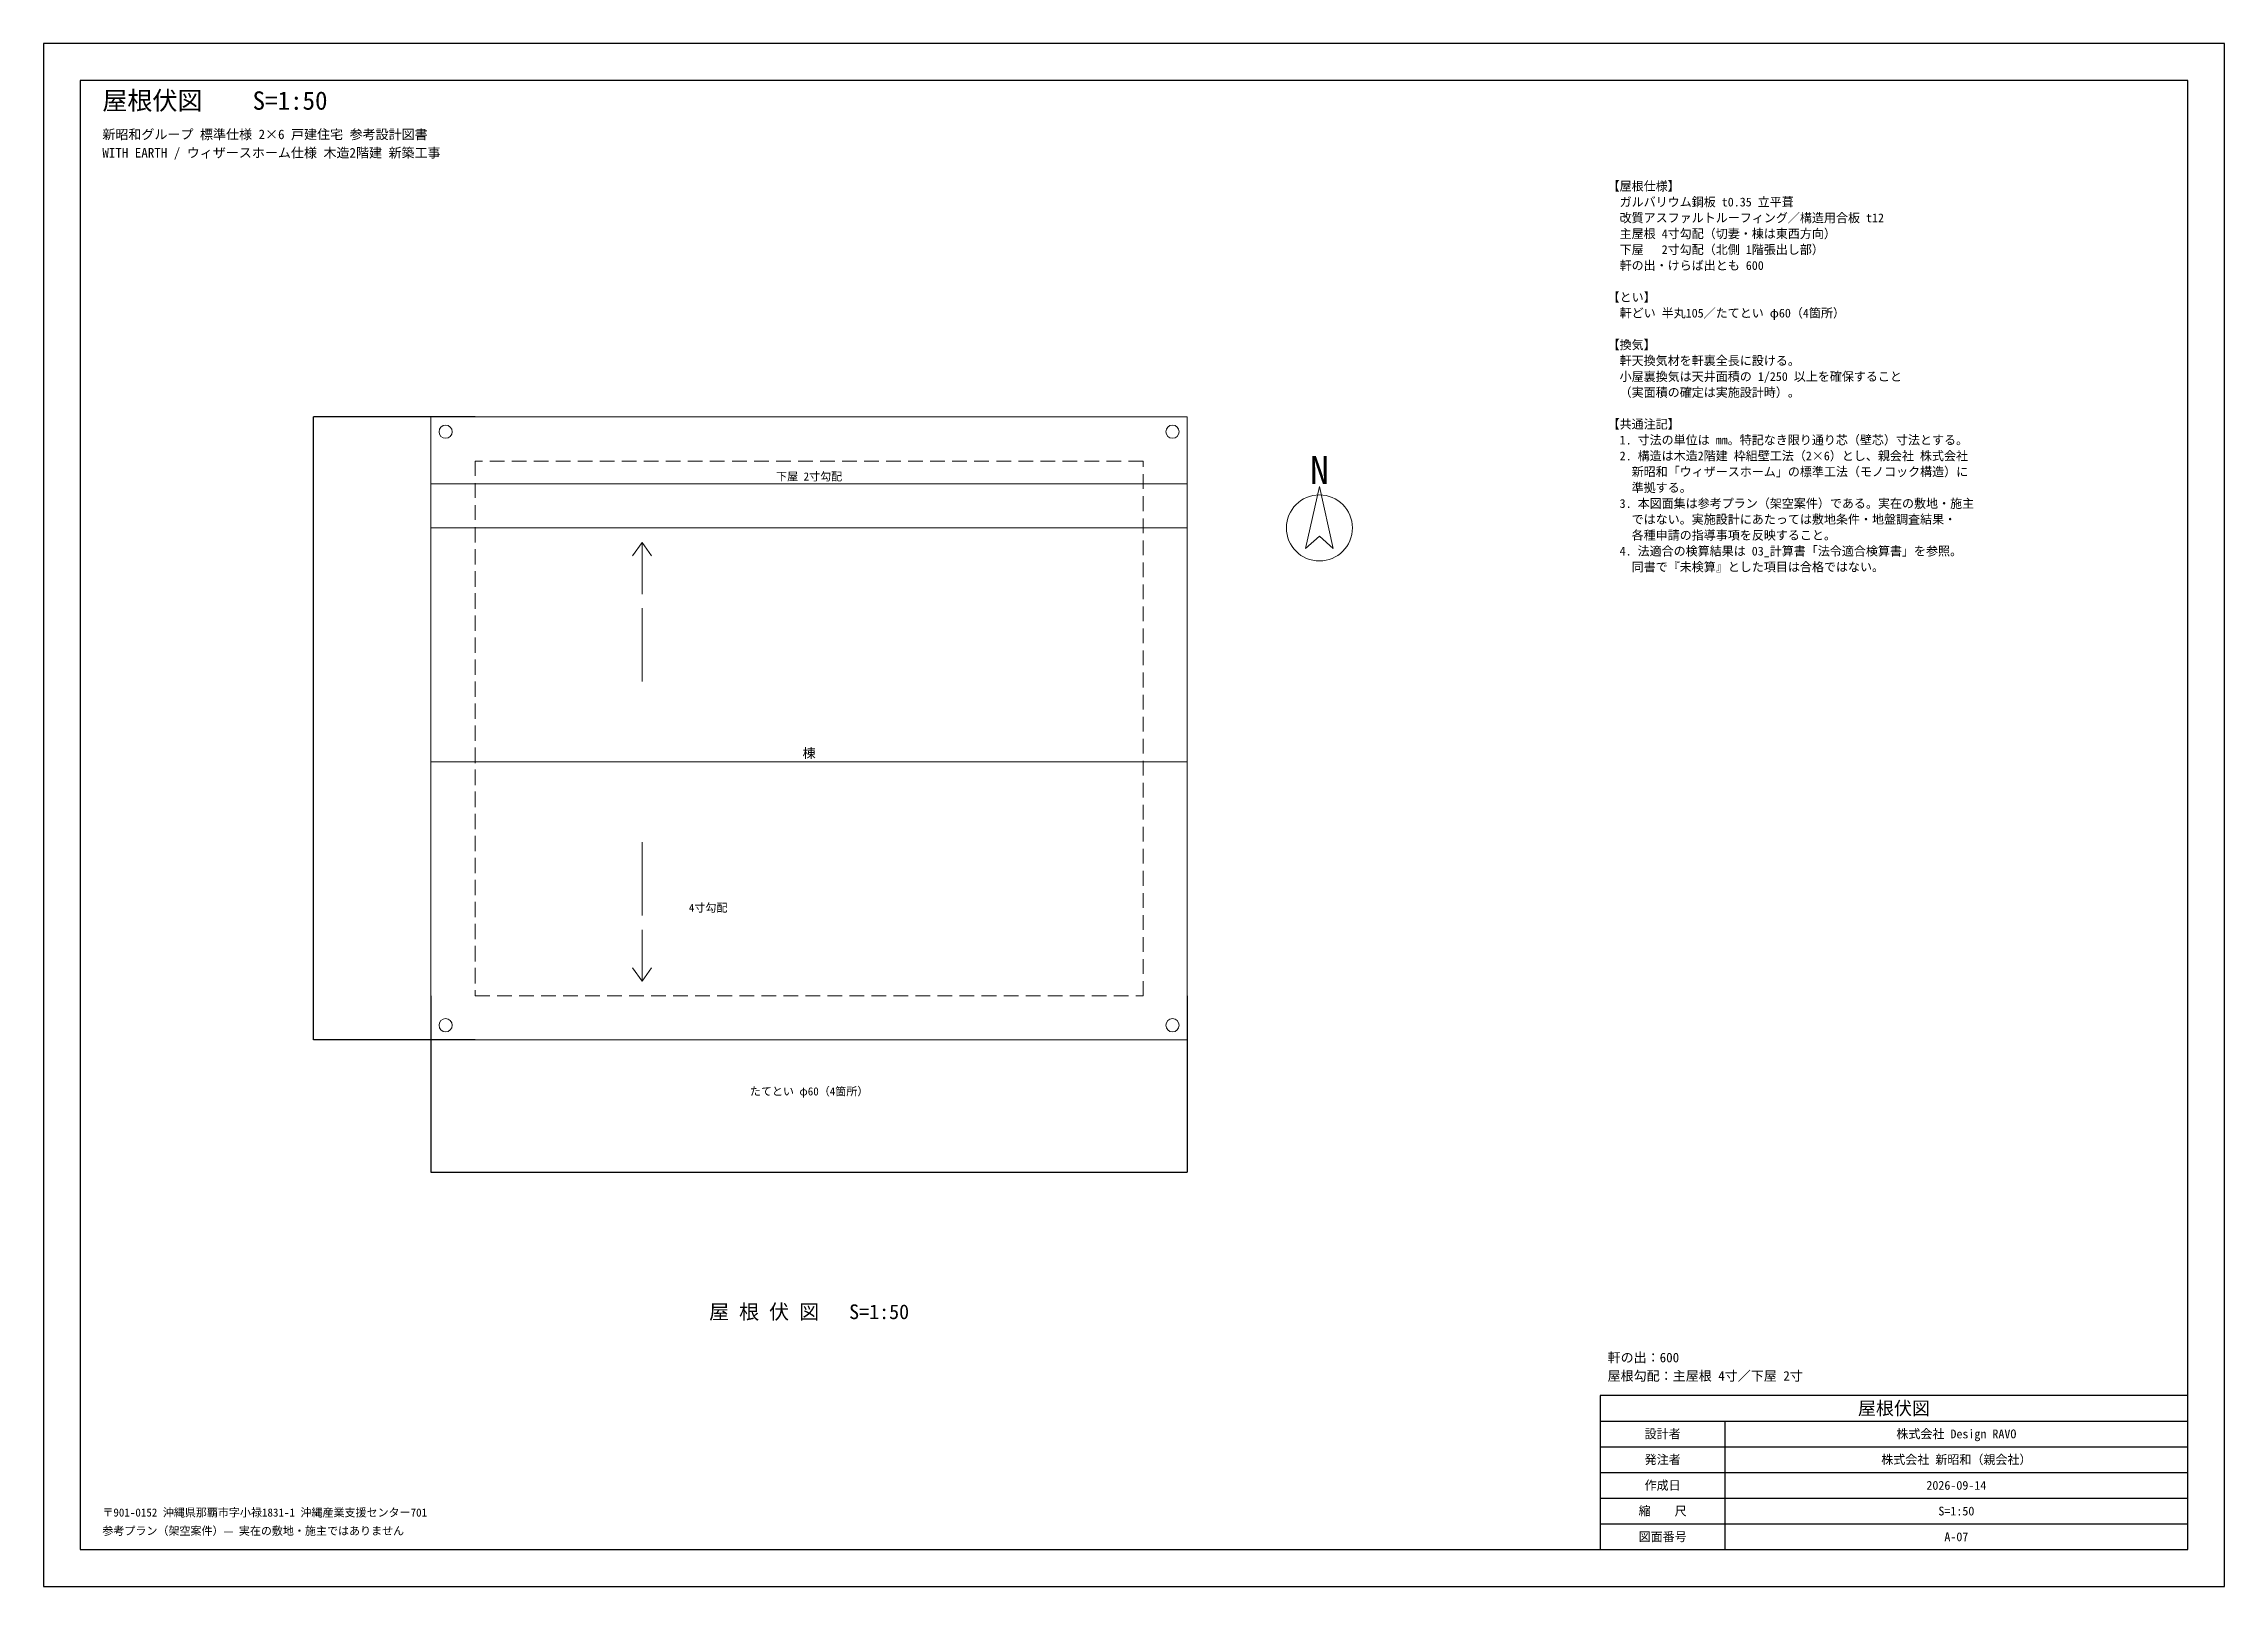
# Model space of a CAD drawing. Header units: millimetres. Extents: x -5875 to 23825, y -8038 to 12962.
import ezdxf
from ezdxf.enums import TextEntityAlignment as Align

# ---------------------------------------------------------------- set-up
doc = ezdxf.new("R2010")
doc.units = ezdxf.units.MM
doc.linetypes.add('HIDDEN2', pattern=[300, 200, -100])
for name, color, linetype, lineweight in [('A-ANNO', 2, 'Continuous', 13), ('A-DIM', 3, 'Continuous', 9), ('A-MISC', 8, 'Continuous', 13), ('A-ROOF', 5, 'Continuous', 18), ('A-TTLB', 7, 'Continuous', 25)]:
    doc.layers.add(name, color=color, linetype=linetype, lineweight=lineweight)
doc.styles.add('DIP', font='msgothic.ttc')
doc.styles.add('OpenSansCondensed-Light', font='OpenSansCondensed-Light.ttf')
doc.dimstyles.new('EZDXF', dxfattribs={"dimtxt": 0.25, "dimasz": 0.175, "dimexe": 0.375, "dimexo": 0.125, "dimgap": 0.1, "dimtad": 1, "dimlfac": 100, "dimzin": 12, "dimdsep": 46, "dimtxsty": 'OpenSansCondensed-Light', "dimblk": 'ARCHTICK', "dimcen": 2.5, "dimazin": 3, "dimtfac": 0.5, "dimtmove": 2, "dimatfit": 3})

# ---------------------------------------------------------------- blocks, each defined once
blk = doc.blocks.new('_ARCHTICK')
at = {"color": 0, "linetype": 'BYBLOCK', "const_width": 0.15}
blk.add_lwpolyline([(-0.5, -0.5), (0.5, 0.5)], dxfattribs=at)

msp = doc.modelspace()

# ---------------------------------------------------------------- linework, layer by layer
at = {"layer": 'A-MISC'}
for p, q in [((-600, 7880), (9700, 7880)), ((-600, 6970), (9700, 6970)), ((-600, -600), (9700, -600))]:
    msp.add_line(p, q, dxfattribs=at)
at = {"layer": 'A-MISC', "linetype": 'HIDDEN2'}
for points in [[(0, 0), (9100, 0), (9100, 7280), (0, 7280)], [(0, 0), (9100, 0), (9100, 6370), (0, 6370)]]:
    msp.add_lwpolyline(points, close=True, dxfattribs=at)
at = {"layer": 'A-MISC'}
msp.add_lwpolyline([(11500, 6932.5), (11311, 6091), (11500, 6257.5), (11689, 6091)], close=True, dxfattribs=at)
for centre, radius in [((-400, 7680), 90), ((9500, 7680), 90), ((11500, 6370), 450), ((-400, -400), 90), ((9500, -400), 90)]:
    msp.add_circle(centre, radius, dxfattribs=at)
at = {"layer": 'A-ROOF'}
for p, q in [((2275, 6170), (2145, 5990)), ((2275, 5470), (2275, 6170)), ((2275, 6170), (2405, 5990)), ((2275, 4277.5), (2275, 5277.5)), ((-600, 3185), (9700, 3185)), ((2275, 1092.5), (2275, 2092.5)), ((2275, 900), (2275, 200)), ((2275, 200), (2145, 380)), ((2275, 200), (2405, 380))]:
    msp.add_line(p, q, dxfattribs=at)
for points in [[(-600, 6370), (9700, 6370), (9700, 7880), (-600, 7880)], [(-600, -600), (9700, -600), (9700, 6970), (-600, 6970)]]:
    msp.add_lwpolyline(points, close=True, dxfattribs=at)
at = {"layer": 'A-TTLB'}
for p, q in [((15324.80761, -5787.78244), (23324.80761, -5787.78244)), ((17024.80761, -6137.78244), (17024.80761, -5787.78244)), ((15324.80761, -6137.78244), (23324.80761, -6137.78244)), ((17024.80761, -6487.78244), (17024.80761, -6137.78244)), ((15324.80761, -6487.78244), (23324.80761, -6487.78244)), ((17024.80761, -6837.78244), (17024.80761, -6487.78244)), ((15324.80761, -6837.78244), (23324.80761, -6837.78244)), ((17024.80761, -7187.78244), (17024.80761, -6837.78244)), ((15324.80761, -7187.78244), (23324.80761, -7187.78244)), ((17024.80761, -7537.78244), (17024.80761, -7187.78244))]:
    msp.add_line(p, q, dxfattribs=at)
for points in [[(-5875.19239, -8037.78244), (23824.80761, -8037.78244), (23824.80761, 12962.21756), (-5875.19239, 12962.21756)], [(-5375.19239, -7537.78244), (23324.80761, -7537.78244), (23324.80761, 12462.21756), (-5375.19239, 12462.21756)], [(15324.80761, -7537.78244), (23324.80761, -7537.78244), (23324.80761, -5437.78244), (15324.80761, -5437.78244)]]:
    msp.add_lwpolyline(points, close=True, dxfattribs=at)

# ---------------------------------------------------------------- texts
at = {"layer": 'A-ANNO', "style": 'DIP'}
for s, p in [('【屋根仕様】', (15424.80761, 10962.21756)), ('\u3000ガルバリウム鋼板 t0.35 立平葺', (15424.80761, 10746.21756)), ('\u3000主屋根 4寸勾配（切妻・棟は東西方向）', (15424.80761, 10314.21756)), ('\u3000改質アスファルトルーフィング／構造用合板 t12', (15424.80761, 10530.21756)), ('\u3000下屋\u3000 2寸勾配（北側 1階張出し部）', (15424.80761, 10098.21756)), ('\u3000軒の出・けらば出とも 600', (15424.80761, 9882.21756)), ('【とい】', (15424.80761, 9450.21756)), ('\u3000軒どい 半丸105／たてとい φ60（4箇所）', (15424.80761, 9234.21756)), ('【換気】', (15424.80761, 8802.21756)), ('\u3000軒天換気材を軒裏全長に設ける。', (15424.80761, 8586.21756)), ('\u3000小屋裏換気は天井面積の 1/250 以上を確保すること', (15424.80761, 8370.21756)), ('\u3000（実面積の確定は実施設計時）。', (15424.80761, 8154.21756)), ('【共通注記】', (15424.80761, 7722.21756)), ('\u30002. 構造は木造2階建 枠組壁工法（2×6）とし、親会社 株式会社', (15424.80761, 7290.21756)), ('\u30001. 寸法の単位は mm。特記なき限り通り芯（壁芯）寸法とする。', (15424.80761, 7506.21756)), ('\u3000\u3000新昭和「ウィザースホーム」の標準工法（モノコック構造）に', (15424.80761, 7074.21756)), ('\u3000\u3000準拠する。', (15424.80761, 6858.21756)), ('\u30003. 本図面集は参考プラン（架空案件）である。実在の敷地・施主', (15424.80761, 6642.21756)), ('\u3000\u3000ではない。実施設計にあたっては敷地条件・地盤調査結果・', (15424.80761, 6426.21756)), ('\u3000\u3000各種申請の指導事項を反映すること。', (15424.80761, 6210.21756)), ('\u30004. 法適合の検算結果は 03_計算書「法令適合検算書」を参照。', (15424.80761, 5994.21756)), ('\u3000\u3000同書で『未検算』とした項目は合格ではない。', (15424.80761, 5778.21756))]:
    msp.add_text(s, height=120, dxfattribs=at).set_placement(p)
at = {"layer": 'A-MISC', "style": 'DIP'}
for s, height, p in [('N', 382.5, (11500, 7157.5)), ('たてとい φ60（4箇所）', 110, (4550, -1300))]:
    msp.add_text(s, height=height, dxfattribs=at).set_placement(p, align=Align.MIDDLE_CENTER)
at = {"layer": 'A-ROOF', "style": 'DIP'}
for s, height, p in [('下屋 2寸勾配', 110, (4550, 7070)), ('棟', 130, (4550, 3305)), ('4寸勾配', 110, (3175, 1200))]:
    msp.add_text(s, height=height, dxfattribs=at).set_placement(p, align=Align.MIDDLE_CENTER)
at = {"layer": 'A-TTLB', "style": 'DIP'}
for s, height, p in [('屋根伏図\u3000\u3000S=1:50', 250, (-5075.19239, 12062.21756)), ('新昭和グループ 標準仕様 2×6 戸建住宅 参考設計図書', 130, (-5075.19239, 11662.21756)), ('WITH EARTH / ウィザースホーム仕様 木造2階建 新築工事', 130, (-5075.19239, 11412.21756)), ('軒の出：600', 130, (15424.80761, -4987.78244)), ('屋根勾配：主屋根 4寸／下屋 2寸', 130, (15424.80761, -5237.78244)), ('〒901-0152 沖縄県那覇市字小禄1831-1 沖縄産業支援センター701', 110, (-5075.19239, -7087.78244)), ('参考プラン（架空案件）— 実在の敷地・施主ではありません', 110, (-5075.19239, -7337.78244))]:
    msp.add_text(s, height=height, dxfattribs=at).set_placement(p)
for s, height, p in [('屋 根 伏 図   S=1:50', 200, (4550, -4300)), ('屋根伏図', 180, (19324.80761, -5612.78244)), ('設計者', 120, (16174.80761, -5962.78244)), ('株式会社 Design RAVO', 120, (20174.80761, -5962.78244)), ('発注者', 120, (16174.80761, -6312.78244)), ('株式会社 新昭和（親会社）', 120, (20174.80761, -6312.78244)), ('作成日', 120, (16174.80761, -6662.78244)), ('2026-09-14', 120, (20174.80761, -6662.78244)), ('縮\u3000\u3000尺', 120, (16174.80761, -7012.78244)), ('S=1:50', 120, (20174.80761, -7012.78244)), ('図面番号', 120, (16174.80761, -7362.78244)), ('A-07', 120, (20174.80761, -7362.78244))]:
    msp.add_text(s, height=height, dxfattribs=at).set_placement(p, align=Align.MIDDLE_CENTER)

# ---------------------------------------------------------------- dimensions: what is measured, and where the dimension line sits
at = {"layer": 'A-DIM'}
msp.add_linear_dim(base=(-2200, -600), p1=(0, -600), p2=(0, 7880), angle=90, dimstyle='EZDXF', dxfattribs=at).render()
msp.add_linear_dim(base=(-600, -2400), p1=(-600, 0), p2=(9700, 0), dimstyle='EZDXF', dxfattribs=at).render()

doc.saveas('drawing.dxf')
